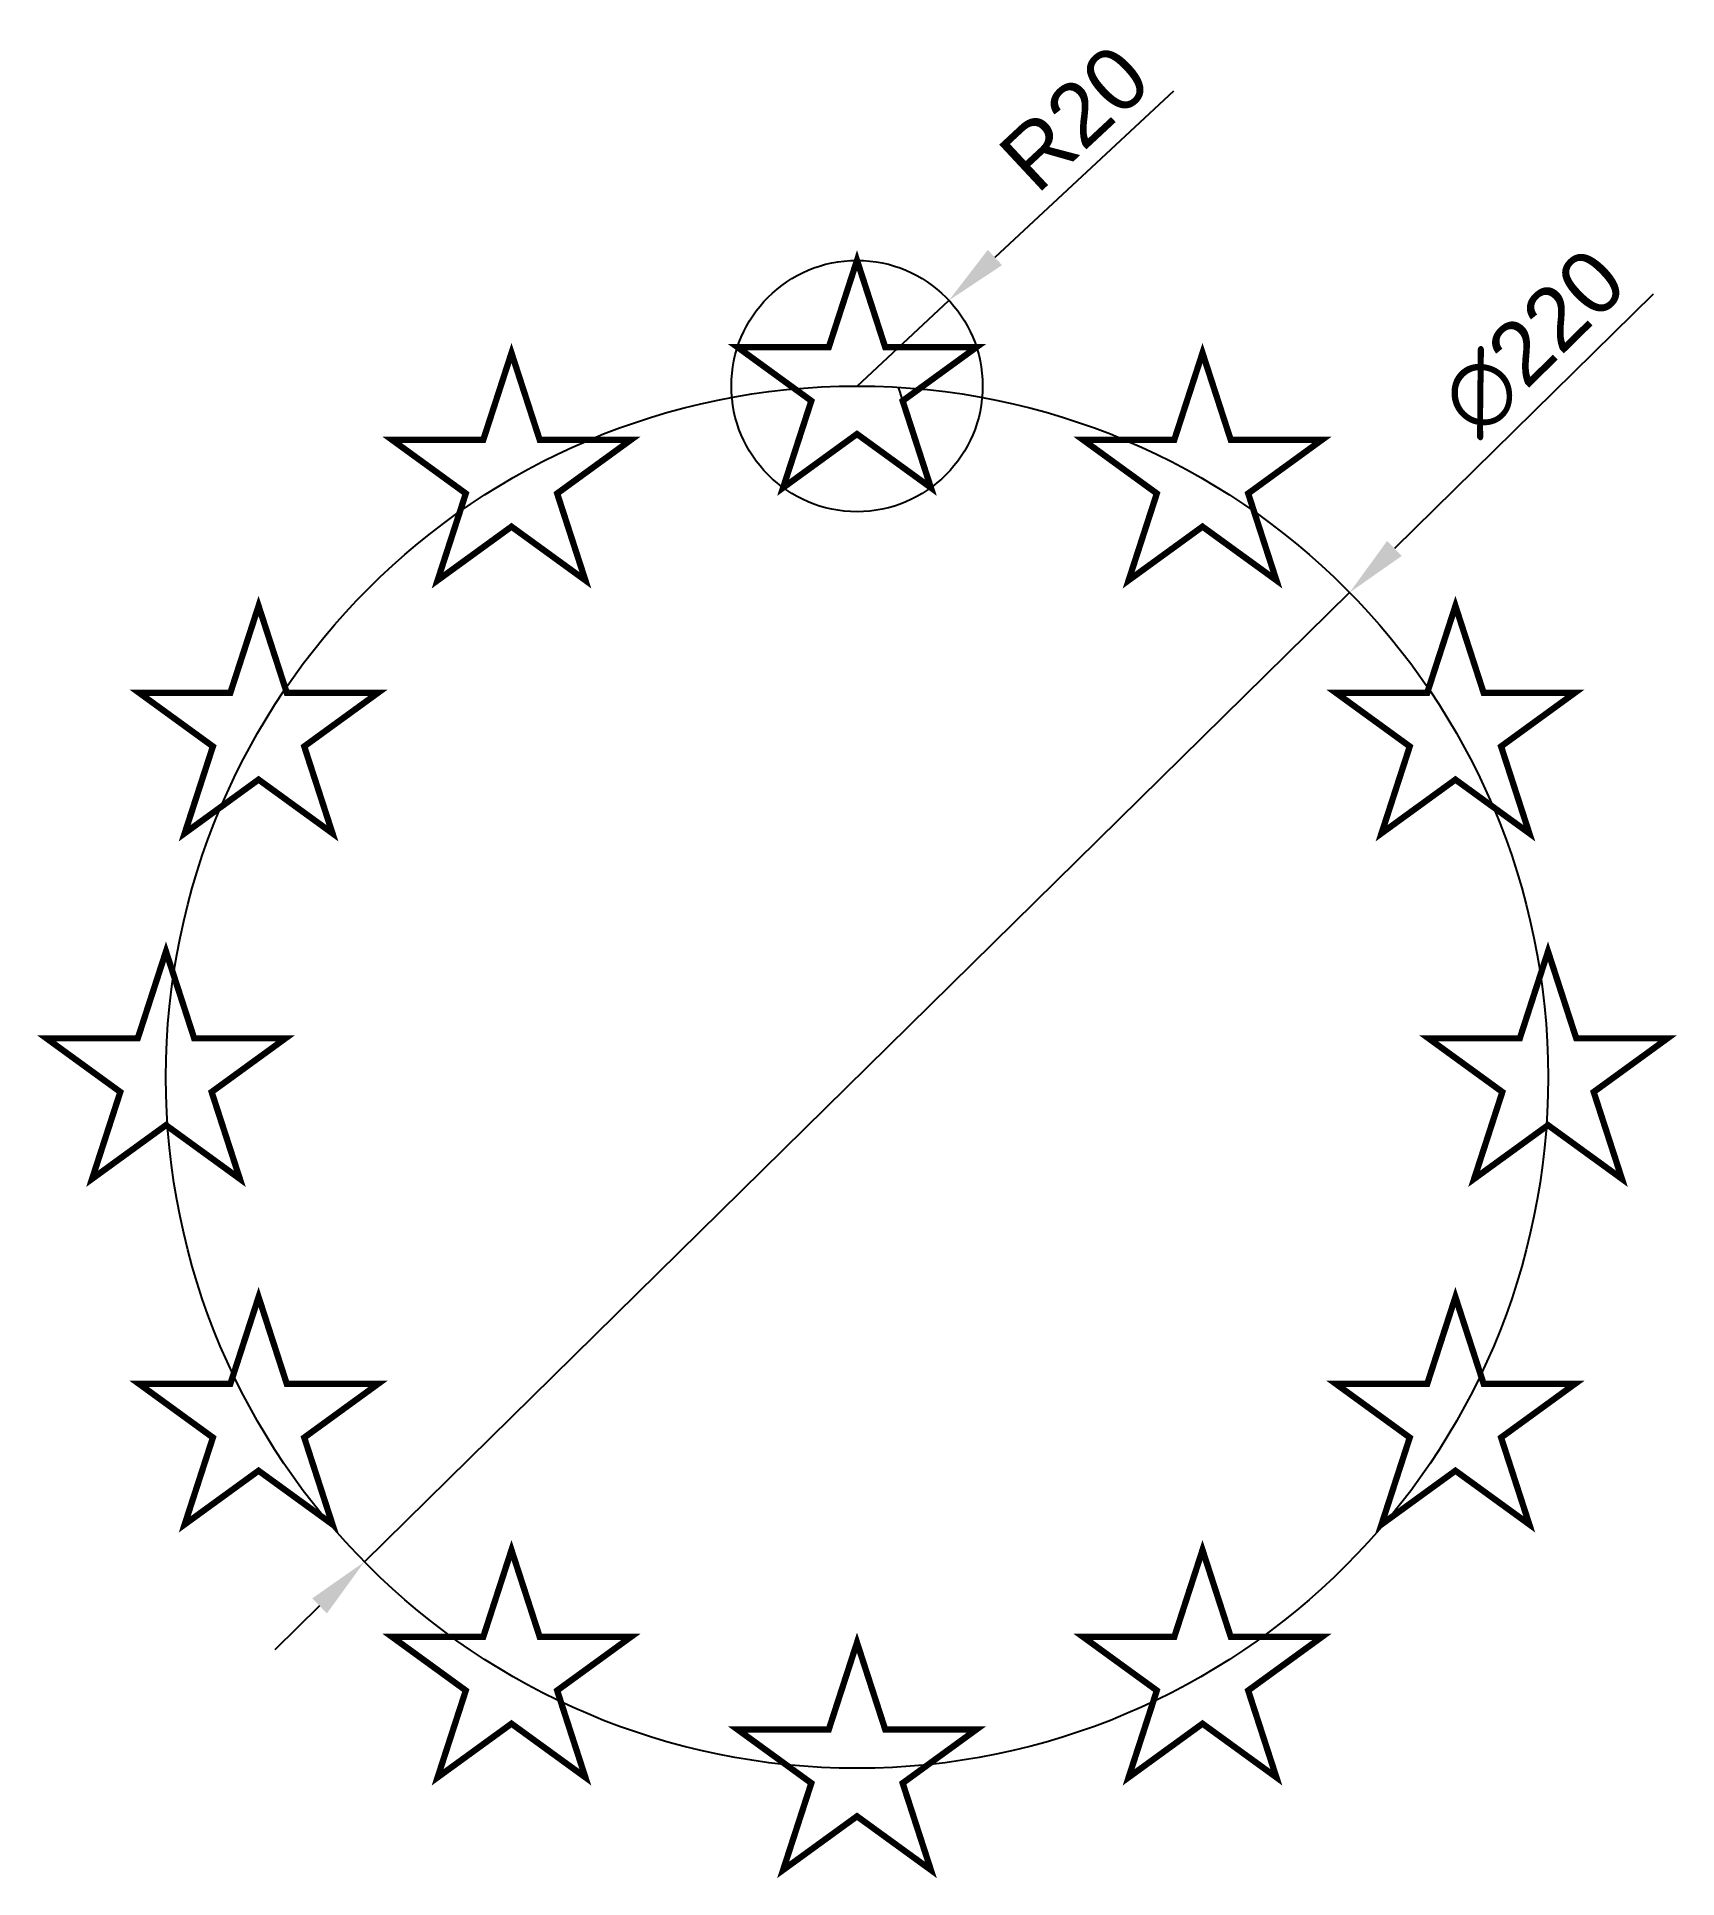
# Model space of a CAD drawing. Header units: millimetres. Extents: x -131 to 131, y -127 to 166.
import ezdxf

# ---------------------------------------------------------------- set-up
doc = ezdxf.new("R2010")
doc.units = ezdxf.units.MM
doc.layers.add('cotas', color=253, linetype='Continuous')
doc.styles.get("Standard").update_dxf_attribs({"font": 'arial.ttf'})
doc.dimstyles.new('ISO-25', dxfattribs={"dimtxt": 10, "dimasz": 10, "dimexe": 5, "dimexo": 10, "dimgap": 2.5, "dimtad": 1, "dimtxsty": 'Standard', "dimcen": 2.5, "dimadec": 0, "dimazin": 0, "dimtfac": 1, "dimtmove": 0, "dimatfit": 3, "dimfxl": 1, "dimarcsym": 0})

# ---------------------------------------------------------------- blocks, each defined once
blk = doc.blocks.new('*U2')
at = {"const_width": 1}
blk.add_lwpolyline([(0, 20), (-4.49, 6.18), (-19.02, 6.18), (-7.27, -2.36), (-11.76, -16.18), (0, -7.64), (11.76, -16.18), (7.27, -2.36), (19.02, 6.18), (4.49, 6.18), (0, 20)], dxfattribs=at)
blk = doc.blocks.new('*U3')
at = {"color": 0, "linetype": 'ByBlock', "lineweight": -2, "transparency": 16777216}
for p in [(0, 110), (-55, 95.26), (55, 95.26), (-95.26, 55), (95.26, 55), (-110, 0), (110, 0), (-95.26, -55), (95.26, -55), (-55, -95.26), (55, -95.26), (0, -110)]:
    blk.add_blockref('*U2', p, dxfattribs=at)
blk = doc.blocks.new('*D4')
at = {"layer": 'cotas', "color": 0, "lineweight": -2, "transparency": 16777216}
for p, q in [((50.39, 156.93), (21.95, 130.45)), ((0, 110), (14.63, 123.63))]:
    blk.add_line(p, q, dxfattribs=at)
at = {"layer": 'cotas', "color": 0, "transparency": 16777216}
blk.add_solid([(20.82, 131.67), (23.09, 129.23), (14.63, 123.63)], dxfattribs=at)
at = {"layer": 'Defpoints', "color": 0, "transparency": 16777216}
for p in [(14.63, 123.63), (0, 110)]:
    blk.add_point(p, dxfattribs=at)
at = {"layer": 'cotas', "color": 0, "transparency": 16777216, "insert": (34.64, 152.66), "char_height": 10, "attachment_point": 5, "rotation": 42.9679}
blk.add_mtext('R20', dxfattribs=at)
blk = doc.blocks.new('*D5')
at = {"layer": 'cotas', "color": 0, "lineweight": -2, "transparency": 16777216}
for p, q in [((126.72, 124.64), (85.55, 84.15)), ((-78.42, -77.14), (78.42, 77.14)), ((-85.55, -84.15), (-92.68, -91.16))]:
    blk.add_line(p, q, dxfattribs=at)
at = {"layer": 'cotas', "color": 0, "transparency": 16777216}
for points in [[(84.38, 85.34), (86.72, 82.96), (78.42, 77.14)], [(-86.72, -82.96), (-84.38, -85.34), (-78.42, -77.14)]]:
    blk.add_solid(points, dxfattribs=at)
at = {"layer": 'Defpoints', "color": 0, "transparency": 16777216}
for p in [(78.42, 77.14), (-78.42, -77.14)]:
    blk.add_point(p, dxfattribs=at)
at = {"layer": 'cotas', "color": 0, "transparency": 16777216, "insert": (107.66, 116.96), "char_height": 10, "attachment_point": 5, "rotation": 44.5276}
blk.add_mtext('∅220', dxfattribs=at)

msp = doc.modelspace()

# ---------------------------------------------------------------- linework, layer by layer
for p, q in [((-4.49, 116.18), (0, 130)), ((0, 130), (4.49, 116.18)), ((-19.021, 116.18), (-4.49, 116.18)), ((-7.265, 107.639), (-19.021, 116.18)), ((4.49, 116.18), (19.021, 116.18)), ((19.021, 116.18), (7.265, 107.639)), ((6.562, 109.804), (11.756, 93.82)), ((-11.756, 93.82), (-7.265, 107.639)), ((0, 102.361), (-11.756, 93.82)), ((11.756, 93.82), (0, 102.361))]:
    msp.add_line(p, q)
at = {"layer": 'cotas'}
for centre, radius in [((0, 110), 20), ((0, 0), 110)]:
    msp.add_circle(centre, radius, dxfattribs=at)

# ---------------------------------------------------------------- block references
msp.add_blockref('*U3', (0, 0))

# ---------------------------------------------------------------- dimensions: what is measured, and where the dimension line sits
dim = msp.add_radius_dim(center=(0, 110), mpoint=(14.635, 123.632), dimstyle='ISO-25', dxfattribs=at)
dim.commit()
dim.dimension.update_dxf_attribs({"geometry": '*D4', "text_midpoint": (39.829, 147.099)})
dim = msp.add_diameter_dim_2p(p1=(-78.42, -77.138), p2=(78.42, 77.138), dimstyle='ISO-25', dxfattribs=at)
dim.commit()
dim.dimension.update_dxf_attribs({"geometry": '*D5', "text_midpoint": (113.191, 111.34), "dimtype": 163})

doc.saveas('drawing.dxf')
